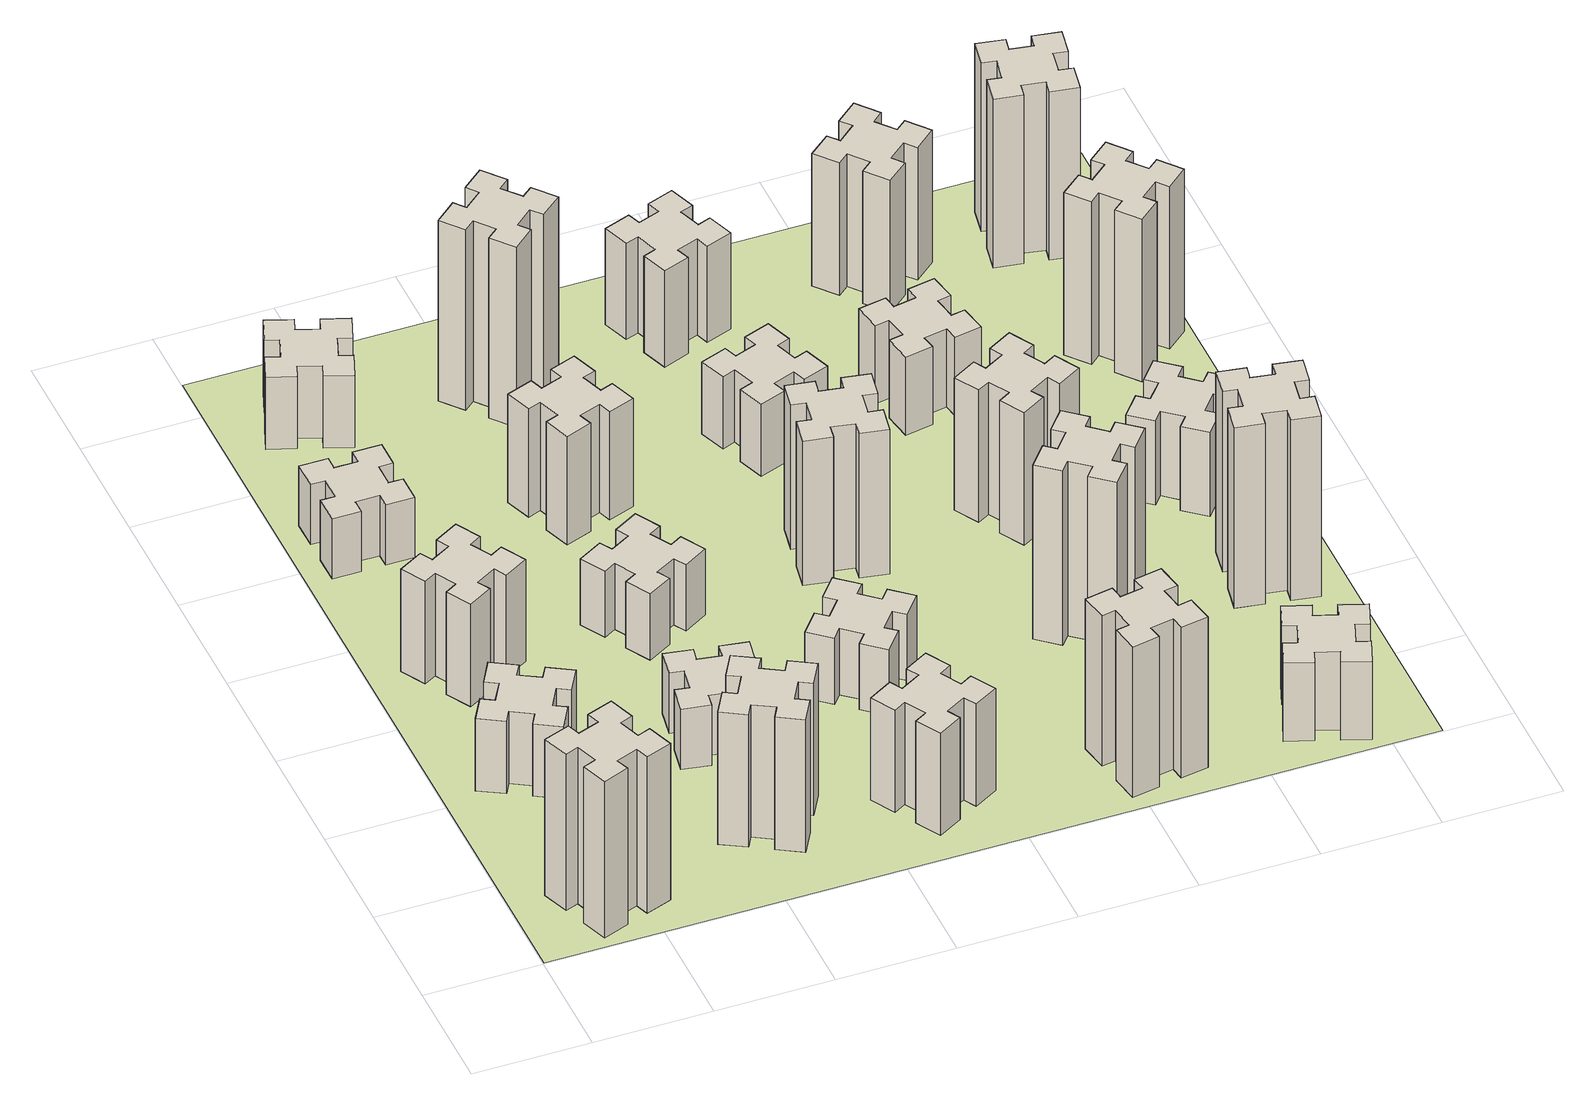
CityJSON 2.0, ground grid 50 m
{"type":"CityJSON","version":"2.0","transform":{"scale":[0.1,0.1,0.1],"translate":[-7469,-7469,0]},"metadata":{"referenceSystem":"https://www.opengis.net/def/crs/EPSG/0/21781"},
"CityObjects":{
"building1":{"type":"Building","attributes":{"class":"1000","function":"1000","usage":"1000","yearOfConstruction":2016,"roofType":"1000","measuredHeight":78,"storeysAboveGround":30,"storeysBelowGround":0},"geometry":[{"type":"Solid","lod":"1","boundaries":[[[[0,1,2,3,4,5,6,7,8,9,10,11,12,13,14,15,16,17,18,19]],[[17,16,20,21]],[[16,15,22,20]],[[15,14,23,22]],[[14,13,24,23]],[[13,12,25,24]],[[12,11,26,25]],[[11,10,27,26]],[[10,9,28,27]],[[9,8,29,28]],[[8,7,30,29]],[[7,6,31,30]],[[6,5,32,31]],[[5,4,33,32]],[[4,3,34,33]],[[3,2,35,34]],[[2,1,36,35]],[[1,0,37,36]],[[0,19,38,37]],[[19,18,39,38]],[[18,17,21,39]],[[24,25,26,27,28,29,30,31,32,33,34,35,36,37,38,39,21,20,22,23]]]]}]},
"building2":{"type":"Building","attributes":{"class":"1000","function":"1000","usage":"1000","yearOfConstruction":2016,"roofType":"1000","measuredHeight":36,"storeysAboveGround":30,"storeysBelowGround":0},"geometry":[{"type":"Solid","lod":"1","boundaries":[[[[40,41,42,43,44,45,46,47,48,49,50,51,52,53,54,55,56,57,58,59]],[[57,56,60,61]],[[56,55,62,60]],[[55,54,63,62]],[[54,53,64,63]],[[53,52,65,64]],[[52,51,66,65]],[[51,50,67,66]],[[50,49,68,67]],[[49,48,69,68]],[[48,47,70,69]],[[47,46,71,70]],[[46,45,72,71]],[[45,44,73,72]],[[44,43,74,73]],[[43,42,75,74]],[[42,41,76,75]],[[41,40,77,76]],[[40,59,78,77]],[[59,58,79,78]],[[58,57,61,79]],[[64,65,66,67,68,69,70,71,72,73,74,75,76,77,78,79,61,60,62,63]]]]}]},
"building3":{"type":"Building","attributes":{"class":"1000","function":"1000","usage":"1000","yearOfConstruction":2016,"roofType":"1000","measuredHeight":51,"storeysAboveGround":30,"storeysBelowGround":0},"geometry":[{"type":"Solid","lod":"1","boundaries":[[[[80,81,82,83,84,85,86,87,88,89,90,91,92,93,94,95,96,97,98,99]],[[97,96,100,101]],[[96,95,102,100]],[[95,94,103,102]],[[94,93,104,103]],[[93,92,105,104]],[[92,91,106,105]],[[91,90,107,106]],[[90,89,108,107]],[[89,88,109,108]],[[88,87,110,109]],[[87,86,111,110]],[[86,85,112,111]],[[85,84,113,112]],[[84,83,114,113]],[[83,82,115,114]],[[82,81,116,115]],[[81,80,117,116]],[[80,99,118,117]],[[99,98,119,118]],[[98,97,101,119]],[[104,105,106,107,108,109,110,111,112,113,114,115,116,117,118,119,101,100,102,103]]]]}]},
"building4":{"type":"Building","attributes":{"class":"1000","function":"1000","usage":"1000","yearOfConstruction":2016,"roofType":"1000","measuredHeight":30,"storeysAboveGround":30,"storeysBelowGround":0},"geometry":[{"type":"Solid","lod":"1","boundaries":[[[[120,121,122,123,124,125,126,127,128,129,130,131,132,133,134,135,136,137,138,139]],[[137,136,140,141]],[[136,135,142,140]],[[135,134,143,142]],[[134,133,144,143]],[[133,132,145,144]],[[132,131,146,145]],[[131,130,147,146]],[[130,129,148,147]],[[129,128,149,148]],[[128,127,150,149]],[[127,126,151,150]],[[126,125,152,151]],[[125,124,153,152]],[[124,123,154,153]],[[123,122,155,154]],[[122,121,156,155]],[[121,120,157,156]],[[120,139,158,157]],[[139,138,159,158]],[[138,137,141,159]],[[144,145,146,147,148,149,150,151,152,153,154,155,156,157,158,159,141,140,142,143]]]]}]},
"building5":{"type":"Building","attributes":{"class":"1000","function":"1000","usage":"1000","yearOfConstruction":2016,"roofType":"1000","measuredHeight":66,"storeysAboveGround":30,"storeysBelowGround":0},"geometry":[{"type":"Solid","lod":"1","boundaries":[[[[160,161,162,163,164,165,166,167,168,169,170,171,172,173,174,175,176,177,178,179]],[[177,176,180,181]],[[176,175,182,180]],[[175,174,183,182]],[[174,173,184,183]],[[173,172,185,184]],[[172,171,186,185]],[[171,170,187,186]],[[170,169,188,187]],[[169,168,189,188]],[[168,167,190,189]],[[167,166,191,190]],[[166,165,192,191]],[[165,164,193,192]],[[164,163,194,193]],[[163,162,195,194]],[[162,161,196,195]],[[161,160,197,196]],[[160,179,198,197]],[[179,178,199,198]],[[178,177,181,199]],[[184,185,186,187,188,189,190,191,192,193,194,195,196,197,198,199,181,180,182,183]]]]}]},
"building6":{"type":"Building","attributes":{"class":"1000","function":"1000","usage":"1000","yearOfConstruction":2016,"roofType":"1000","measuredHeight":36,"storeysAboveGround":30,"storeysBelowGround":0},"geometry":[{"type":"Solid","lod":"1","boundaries":[[[[200,201,202,203,204,205,206,207,208,209,210,211,212,213,214,215,216,217,218,219]],[[217,216,220,221]],[[216,215,222,220]],[[215,214,223,222]],[[214,213,224,223]],[[213,212,225,224]],[[212,211,226,225]],[[211,210,227,226]],[[210,209,228,227]],[[209,208,229,228]],[[208,207,230,229]],[[207,206,231,230]],[[206,205,232,231]],[[205,204,233,232]],[[204,203,234,233]],[[203,202,235,234]],[[202,201,236,235]],[[201,200,237,236]],[[200,219,238,237]],[[219,218,239,238]],[[218,217,221,239]],[[224,225,226,227,228,229,230,231,232,233,234,235,236,237,238,239,221,220,222,223]]]]}]},
"building7":{"type":"Building","attributes":{"class":"1000","function":"1000","usage":"1000","yearOfConstruction":2016,"roofType":"1000","measuredHeight":30,"storeysAboveGround":30,"storeysBelowGround":0},"geometry":[{"type":"Solid","lod":"1","boundaries":[[[[240,241,242,243,244,245,246,247,248,249,250,251,252,253,254,255,256,257,258,259]],[[257,256,260,261]],[[256,255,262,260]],[[255,254,263,262]],[[254,253,264,263]],[[253,252,265,264]],[[252,251,266,265]],[[251,250,267,266]],[[250,249,268,267]],[[249,248,269,268]],[[248,247,270,269]],[[247,246,271,270]],[[246,245,272,271]],[[245,244,273,272]],[[244,243,274,273]],[[243,242,275,274]],[[242,241,276,275]],[[241,240,277,276]],[[240,259,278,277]],[[259,258,279,278]],[[258,257,261,279]],[[264,265,266,267,268,269,270,271,272,273,274,275,276,277,278,279,261,260,262,263]]]]}]},
"building8":{"type":"Building","attributes":{"class":"1000","function":"1000","usage":"1000","yearOfConstruction":2016,"roofType":"1000","measuredHeight":33,"storeysAboveGround":30,"storeysBelowGround":0},"geometry":[{"type":"Solid","lod":"1","boundaries":[[[[280,281,282,283,284,285,286,287,288,289,290,291,292,293,294,295,296,297,298,299]],[[297,296,300,301]],[[296,295,302,300]],[[295,294,303,302]],[[294,293,304,303]],[[293,292,305,304]],[[292,291,306,305]],[[291,290,307,306]],[[290,289,308,307]],[[289,288,309,308]],[[288,287,310,309]],[[287,286,311,310]],[[286,285,312,311]],[[285,284,313,312]],[[284,283,314,313]],[[283,282,315,314]],[[282,281,316,315]],[[281,280,317,316]],[[280,299,318,317]],[[299,298,319,318]],[[298,297,301,319]],[[304,305,306,307,308,309,310,311,312,313,314,315,316,317,318,319,301,300,302,303]]]]}]},
"building9":{"type":"Building","attributes":{"class":"1000","function":"1000","usage":"1000","yearOfConstruction":2016,"roofType":"1000","measuredHeight":54,"storeysAboveGround":30,"storeysBelowGround":0},"geometry":[{"type":"Solid","lod":"1","boundaries":[[[[320,321,322,323,324,325,326,327,328,329,330,331,332,333,334,335,336,337,338,339]],[[337,336,340,341]],[[336,335,342,340]],[[335,334,343,342]],[[334,333,344,343]],[[333,332,345,344]],[[332,331,346,345]],[[331,330,347,346]],[[330,329,348,347]],[[329,328,349,348]],[[328,327,350,349]],[[327,326,351,350]],[[326,325,352,351]],[[325,324,353,352]],[[324,323,354,353]],[[323,322,355,354]],[[322,321,356,355]],[[321,320,357,356]],[[320,339,358,357]],[[339,338,359,358]],[[338,337,341,359]],[[344,345,346,347,348,349,350,351,352,353,354,355,356,357,358,359,341,340,342,343]]]]}]},
"building10":{"type":"Building","attributes":{"class":"1000","function":"1000","usage":"1000","yearOfConstruction":2016,"roofType":"1000","measuredHeight":51,"storeysAboveGround":30,"storeysBelowGround":0},"geometry":[{"type":"Solid","lod":"1","boundaries":[[[[360,361,362,363,364,365,366,367,368,369,370,371,372,373,374,375,376,377,378,379]],[[377,376,380,381]],[[376,375,382,380]],[[375,374,383,382]],[[374,373,384,383]],[[373,372,385,384]],[[372,371,386,385]],[[371,370,387,386]],[[370,369,388,387]],[[369,368,389,388]],[[368,367,390,389]],[[367,366,391,390]],[[366,365,392,391]],[[365,364,393,392]],[[364,363,394,393]],[[363,362,395,394]],[[362,361,396,395]],[[361,360,397,396]],[[360,379,398,397]],[[379,378,399,398]],[[378,377,381,399]],[[384,385,386,387,388,389,390,391,392,393,394,395,396,397,398,399,381,380,382,383]]]]}]},
"building11":{"type":"Building","attributes":{"class":"1000","function":"1000","usage":"1000","yearOfConstruction":2016,"roofType":"1000","measuredHeight":90,"storeysAboveGround":30,"storeysBelowGround":0},"geometry":[{"type":"Solid","lod":"1","boundaries":[[[[400,401,402,403,404,405,406,407,408,409,410,411,412,413,414,415,416,417,418,419]],[[417,416,420,421]],[[416,415,422,420]],[[415,414,423,422]],[[414,413,424,423]],[[413,412,425,424]],[[412,411,426,425]],[[411,410,427,426]],[[410,409,428,427]],[[409,408,429,428]],[[408,407,430,429]],[[407,406,431,430]],[[406,405,432,431]],[[405,404,433,432]],[[404,403,434,433]],[[403,402,435,434]],[[402,401,436,435]],[[401,400,437,436]],[[400,419,438,437]],[[419,418,439,438]],[[418,417,421,439]],[[424,425,426,427,428,429,430,431,432,433,434,435,436,437,438,439,421,420,422,423]]]]}]},
"building12":{"type":"Building","attributes":{"class":"1000","function":"1000","usage":"1000","yearOfConstruction":2016,"roofType":"1000","measuredHeight":33,"storeysAboveGround":30,"storeysBelowGround":0},"geometry":[{"type":"Solid","lod":"1","boundaries":[[[[440,441,442,443,444,445,446,447,448,449,450,451,452,453,454,455,456,457,458,459]],[[457,456,460,461]],[[456,455,462,460]],[[455,454,463,462]],[[454,453,464,463]],[[453,452,465,464]],[[452,451,466,465]],[[451,450,467,466]],[[450,449,468,467]],[[449,448,469,468]],[[448,447,470,469]],[[447,446,471,470]],[[446,445,472,471]],[[445,444,473,472]],[[444,443,474,473]],[[443,442,475,474]],[[442,441,476,475]],[[441,440,477,476]],[[440,459,478,477]],[[459,458,479,478]],[[458,457,461,479]],[[464,465,466,467,468,469,470,471,472,473,474,475,476,477,478,479,461,460,462,463]]]]}]},
"building13":{"type":"Building","attributes":{"class":"1000","function":"1000","usage":"1000","yearOfConstruction":2016,"roofType":"1000","measuredHeight":72,"storeysAboveGround":30,"storeysBelowGround":0},"geometry":[{"type":"Solid","lod":"1","boundaries":[[[[480,481,482,483,484,485,486,487,488,489,490,491,492,493,494,495,496,497,498,499]],[[497,496,500,501]],[[496,495,502,500]],[[495,494,503,502]],[[494,493,504,503]],[[493,492,505,504]],[[492,491,506,505]],[[491,490,507,506]],[[490,489,508,507]],[[489,488,509,508]],[[488,487,510,509]],[[487,486,511,510]],[[486,485,512,511]],[[485,484,513,512]],[[484,483,514,513]],[[483,482,515,514]],[[482,481,516,515]],[[481,480,517,516]],[[480,499,518,517]],[[499,498,519,518]],[[498,497,501,519]],[[504,505,506,507,508,509,510,511,512,513,514,515,516,517,518,519,501,500,502,503]]]]}]},
"building14":{"type":"Building","attributes":{"class":"1000","function":"1000","usage":"1000","yearOfConstruction":2016,"roofType":"1000","measuredHeight":75,"storeysAboveGround":30,"storeysBelowGround":0},"geometry":[{"type":"Solid","lod":"1","boundaries":[[[[520,521,522,523,524,525,526,527,528,529,530,531,532,533,534,535,536,537,538,539]],[[537,536,540,541]],[[536,535,542,540]],[[535,534,543,542]],[[534,533,544,543]],[[533,532,545,544]],[[532,531,546,545]],[[531,530,547,546]],[[530,529,548,547]],[[529,528,549,548]],[[528,527,550,549]],[[527,526,551,550]],[[526,525,552,551]],[[525,524,553,552]],[[524,523,554,553]],[[523,522,555,554]],[[522,521,556,555]],[[521,520,557,556]],[[520,539,558,557]],[[539,538,559,558]],[[538,537,541,559]],[[544,545,546,547,548,549,550,551,552,553,554,555,556,557,558,559,541,540,542,543]]]]}]},
"building15":{"type":"Building","attributes":{"class":"1000","function":"1000","usage":"1000","yearOfConstruction":2016,"roofType":"1000","measuredHeight":36,"storeysAboveGround":30,"storeysBelowGround":0},"geometry":[{"type":"Solid","lod":"1","boundaries":[[[[560,561,562,563,564,565,566,567,568,569,570,571,572,573,574,575,576,577,578,579]],[[577,576,580,581]],[[576,575,582,580]],[[575,574,583,582]],[[574,573,584,583]],[[573,572,585,584]],[[572,571,586,585]],[[571,570,587,586]],[[570,569,588,587]],[[569,568,589,588]],[[568,567,590,589]],[[567,566,591,590]],[[566,565,592,591]],[[565,564,593,592]],[[564,563,594,593]],[[563,562,595,594]],[[562,561,596,595]],[[561,560,597,596]],[[560,579,598,597]],[[579,578,599,598]],[[578,577,581,599]],[[584,585,586,587,588,589,590,591,592,593,594,595,596,597,598,599,581,580,582,583]]]]}]},
"building16":{"type":"Building","attributes":{"class":"1000","function":"1000","usage":"1000","yearOfConstruction":2016,"roofType":"1000","measuredHeight":48,"storeysAboveGround":30,"storeysBelowGround":0},"geometry":[{"type":"Solid","lod":"1","boundaries":[[[[600,601,602,603,604,605,606,607,608,609,610,611,612,613,614,615,616,617,618,619]],[[617,616,620,621]],[[616,615,622,620]],[[615,614,623,622]],[[614,613,624,623]],[[613,612,625,624]],[[612,611,626,625]],[[611,610,627,626]],[[610,609,628,627]],[[609,608,629,628]],[[608,607,630,629]],[[607,606,631,630]],[[606,605,632,631]],[[605,604,633,632]],[[604,603,634,633]],[[603,602,635,634]],[[602,601,636,635]],[[601,600,637,636]],[[600,619,638,637]],[[619,618,639,638]],[[618,617,621,639]],[[624,625,626,627,628,629,630,631,632,633,634,635,636,637,638,639,621,620,622,623]]]]}]},
"building17":{"type":"Building","attributes":{"class":"1000","function":"1000","usage":"1000","yearOfConstruction":2016,"roofType":"1000","measuredHeight":87,"storeysAboveGround":30,"storeysBelowGround":0},"geometry":[{"type":"Solid","lod":"1","boundaries":[[[[640,641,642,643,644,645,646,647,648,649,650,651,652,653,654,655,656,657,658,659]],[[657,656,660,661]],[[656,655,662,660]],[[655,654,663,662]],[[654,653,664,663]],[[653,652,665,664]],[[652,651,666,665]],[[651,650,667,666]],[[650,649,668,667]],[[649,648,669,668]],[[648,647,670,669]],[[647,646,671,670]],[[646,645,672,671]],[[645,644,673,672]],[[644,643,674,673]],[[643,642,675,674]],[[642,641,676,675]],[[641,640,677,676]],[[640,659,678,677]],[[659,658,679,678]],[[658,657,661,679]],[[664,665,666,667,668,669,670,671,672,673,674,675,676,677,678,679,661,660,662,663]]]]}]},
"building18":{"type":"Building","attributes":{"class":"1000","function":"1000","usage":"1000","yearOfConstruction":2016,"roofType":"1000","measuredHeight":66,"storeysAboveGround":30,"storeysBelowGround":0},"geometry":[{"type":"Solid","lod":"1","boundaries":[[[[680,681,682,683,684,685,686,687,688,689,690,691,692,693,694,695,696,697,698,699]],[[697,696,700,701]],[[696,695,702,700]],[[695,694,703,702]],[[694,693,704,703]],[[693,692,705,704]],[[692,691,706,705]],[[691,690,707,706]],[[690,689,708,707]],[[689,688,709,708]],[[688,687,710,709]],[[687,686,711,710]],[[686,685,712,711]],[[685,684,713,712]],[[684,683,714,713]],[[683,682,715,714]],[[682,681,716,715]],[[681,680,717,716]],[[680,699,718,717]],[[699,698,719,718]],[[698,697,701,719]],[[704,705,706,707,708,709,710,711,712,713,714,715,716,717,718,719,701,700,702,703]]]]}]},
"building19":{"type":"Building","attributes":{"class":"1000","function":"1000","usage":"1000","yearOfConstruction":2016,"roofType":"1000","measuredHeight":39,"storeysAboveGround":30,"storeysBelowGround":0},"geometry":[{"type":"Solid","lod":"1","boundaries":[[[[720,721,722,723,724,725,726,727,728,729,730,731,732,733,734,735,736,737,738,739]],[[737,736,740,741]],[[736,735,742,740]],[[735,734,743,742]],[[734,733,744,743]],[[733,732,745,744]],[[732,731,746,745]],[[731,730,747,746]],[[730,729,748,747]],[[729,728,749,748]],[[728,727,750,749]],[[727,726,751,750]],[[726,725,752,751]],[[725,724,753,752]],[[724,723,754,753]],[[723,722,755,754]],[[722,721,756,755]],[[721,720,757,756]],[[720,739,758,757]],[[739,738,759,758]],[[738,737,741,759]],[[744,745,746,747,748,749,750,751,752,753,754,755,756,757,758,759,741,740,742,743]]]]}]},
"building20":{"type":"Building","attributes":{"class":"1000","function":"1000","usage":"1000","yearOfConstruction":2016,"roofType":"1000","measuredHeight":39,"storeysAboveGround":30,"storeysBelowGround":0},"geometry":[{"type":"Solid","lod":"1","boundaries":[[[[760,761,762,763,764,765,766,767,768,769,770,771,772,773,774,775,776,777,778,779]],[[777,776,780,781]],[[776,775,782,780]],[[775,774,783,782]],[[774,773,784,783]],[[773,772,785,784]],[[772,771,786,785]],[[771,770,787,786]],[[770,769,788,787]],[[769,768,789,788]],[[768,767,790,789]],[[767,766,791,790]],[[766,765,792,791]],[[765,764,793,792]],[[764,763,794,793]],[[763,762,795,794]],[[762,761,796,795]],[[761,760,797,796]],[[760,779,798,797]],[[779,778,799,798]],[[778,777,781,799]],[[784,785,786,787,788,789,790,791,792,793,794,795,796,797,798,799,781,780,782,783]]]]}]},
"building21":{"type":"Building","attributes":{"class":"1000","function":"1000","usage":"1000","yearOfConstruction":2016,"roofType":"1000","measuredHeight":66,"storeysAboveGround":30,"storeysBelowGround":0},"geometry":[{"type":"Solid","lod":"1","boundaries":[[[[800,801,802,803,804,805,806,807,808,809,810,811,812,813,814,815,816,817,818,819]],[[817,816,820,821]],[[816,815,822,820]],[[815,814,823,822]],[[814,813,824,823]],[[813,812,825,824]],[[812,811,826,825]],[[811,810,827,826]],[[810,809,828,827]],[[809,808,829,828]],[[808,807,830,829]],[[807,806,831,830]],[[806,805,832,831]],[[805,804,833,832]],[[804,803,834,833]],[[803,802,835,834]],[[802,801,836,835]],[[801,800,837,836]],[[800,819,838,837]],[[819,818,839,838]],[[818,817,821,839]],[[824,825,826,827,828,829,830,831,832,833,834,835,836,837,838,839,821,820,822,823]]]]}]},
"building22":{"type":"Building","attributes":{"class":"1000","function":"1000","usage":"1000","yearOfConstruction":2016,"roofType":"1000","measuredHeight":90,"storeysAboveGround":30,"storeysBelowGround":0},"geometry":[{"type":"Solid","lod":"1","boundaries":[[[[840,841,842,843,844,845,846,847,848,849,850,851,852,853,854,855,856,857,858,859]],[[857,856,860,861]],[[856,855,862,860]],[[855,854,863,862]],[[854,853,864,863]],[[853,852,865,864]],[[852,851,866,865]],[[851,850,867,866]],[[850,849,868,867]],[[849,848,869,868]],[[848,847,870,869]],[[847,846,871,870]],[[846,845,872,871]],[[845,844,873,872]],[[844,843,874,873]],[[843,842,875,874]],[[842,841,876,875]],[[841,840,877,876]],[[840,859,878,877]],[[859,858,879,878]],[[858,857,861,879]],[[864,865,866,867,868,869,870,871,872,873,874,875,876,877,878,879,861,860,862,863]]]]}]},
"building23":{"type":"Building","attributes":{"class":"1000","function":"1000","usage":"1000","yearOfConstruction":2016,"roofType":"1000","measuredHeight":42,"storeysAboveGround":30,"storeysBelowGround":0},"geometry":[{"type":"Solid","lod":"1","boundaries":[[[[880,881,882,883,884,885,886,887,888,889,890,891,892,893,894,895,896,897,898,899]],[[897,896,900,901]],[[896,895,902,900]],[[895,894,903,902]],[[894,893,904,903]],[[893,892,905,904]],[[892,891,906,905]],[[891,890,907,906]],[[890,889,908,907]],[[889,888,909,908]],[[888,887,910,909]],[[887,886,911,910]],[[886,885,912,911]],[[885,884,913,912]],[[884,883,914,913]],[[883,882,915,914]],[[882,881,916,915]],[[881,880,917,916]],[[880,899,918,917]],[[899,898,919,918]],[[898,897,901,919]],[[904,905,906,907,908,909,910,911,912,913,914,915,916,917,918,919,901,900,902,903]]]]}]},
"building24":{"type":"Building","attributes":{"class":"1000","function":"1000","usage":"1000","yearOfConstruction":2016,"roofType":"1000","measuredHeight":81,"storeysAboveGround":30,"storeysBelowGround":0},"geometry":[{"type":"Solid","lod":"1","boundaries":[[[[920,921,922,923,924,925,926,927,928,929,930,931,932,933,934,935,936,937,938,939]],[[937,936,940,941]],[[936,935,942,940]],[[935,934,943,942]],[[934,933,944,943]],[[933,932,945,944]],[[932,931,946,945]],[[931,930,947,946]],[[930,929,948,947]],[[929,928,949,948]],[[928,927,950,949]],[[927,926,951,950]],[[926,925,952,951]],[[925,924,953,952]],[[924,923,954,953]],[[923,922,955,954]],[[922,921,956,955]],[[921,920,957,956]],[[920,939,958,957]],[[939,938,959,958]],[[938,937,941,959]],[[944,945,946,947,948,949,950,951,952,953,954,955,956,957,958,959,941,940,942,943]]]]}]},
"building25":{"type":"Building","attributes":{"class":"1000","function":"1000","usage":"1000","yearOfConstruction":2016,"roofType":"1000","measuredHeight":84,"storeysAboveGround":30,"storeysBelowGround":0},"geometry":[{"type":"Solid","lod":"1","boundaries":[[[[960,961,962,963,964,965,966,967,968,969,970,971,972,973,974,975,976,977,978,979]],[[977,976,980,981]],[[976,975,982,980]],[[975,974,983,982]],[[974,973,984,983]],[[973,972,985,984]],[[972,971,986,985]],[[971,970,987,986]],[[970,969,988,987]],[[969,968,989,988]],[[968,967,990,989]],[[967,966,991,990]],[[966,965,992,991]],[[965,964,993,992]],[[964,963,994,993]],[[963,962,995,994]],[[962,961,996,995]],[[961,960,997,996]],[[960,979,998,997]],[[979,978,999,998]],[[978,977,981,999]],[[984,985,986,987,988,989,990,991,992,993,994,995,996,997,998,999,981,980,982,983]]]]}]},
"landuse1":{"type":"LandUse","attributes":{"name":"plot1","function":"1010"},"geometry":[{"type":"MultiSurface","lod":"1","boundaries":[[[1000,1001,1002,1003]]]}]}
},
"vertices":[
[385,396,0],[291,362,0],[270,418,0],[157,377,0],[199,264,0],[255,285,0],[289,191,0],[233,170,0],[274,57,0],[387,99,0],[366,155,0],[460,189,0],[480,133,0],[593,174,0],[552,287,0],[496,266,0],[462,360,0],[518,380,0],[477,493,0],[364,452,0],[462,360,780],[518,380,780],[496,266,780],[552,287,780],[593,174,780],[480,133,780],[460,189,780],[366,155,780],[387,99,780],[274,57,780],[233,170,780],[289,191,780],[255,285,780],[199,264,780],[157,377,780],[270,418,780],[291,362,780],[385,396,780],[364,452,780],[477,493,780],
[305,1214,0],[255,1127,0],[203,1157,0],[143,1053,0],[247,993,0],[277,1045,0],[364,995,0],[334,943,0],[438,883,0],[498,987,0],[446,1017,0],[496,1104,0],[548,1074,0],[608,1178,0],[504,1238,0],[474,1186,0],[387,1236,0],[417,1288,0],[313,1348,0],[253,1244,0],[387,1236,360],[417,1288,360],[474,1186,360],[504,1238,360],[608,1178,360],[548,1074,360],[496,1104,360],[446,1017,360],[498,987,360],[438,883,360],[334,943,360],[364,995,360],[277,1045,360],[247,993,360],[143,1053,360],[203,1157,360],[255,1127,360],[305,1214,360],[253,1244,360],[313,1348,360],
[387,1635,0],[474,1685,0],[504,1633,0],[608,1693,0],[548,1797,0],[496,1767,0],[446,1854,0],[498,1884,0],[438,1988,0],[334,1928,0],[364,1876,0],[277,1826,0],[247,1878,0],[143,1818,0],[203,1714,0],[255,1744,0],[305,1657,0],[253,1627,0],[313,1523,0],[417,1583,0],[305,1657,510],[253,1627,510],[255,1744,510],[203,1714,510],[143,1818,510],[247,1878,510],[277,1826,510],[364,1876,510],[334,1928,510],[438,1988,510],[498,1884,510],[446,1854,510],[496,1767,510],[548,1797,510],[608,1693,510],[504,1633,510],[474,1685,510],[387,1635,510],[417,1583,510],[313,1523,510],
[165,2645,0],[165,2545,0],[105,2545,0],[105,2425,0],[225,2425,0],[225,2485,0],[325,2485,0],[325,2425,0],[445,2425,0],[445,2545,0],[385,2545,0],[385,2645,0],[445,2645,0],[445,2765,0],[325,2765,0],[325,2705,0],[225,2705,0],[225,2765,0],[105,2765,0],[105,2645,0],[225,2705,300],[225,2765,300],[325,2705,300],[325,2765,300],[445,2765,300],[445,2645,300],[385,2645,300],[385,2545,300],[445,2545,300],[445,2425,300],[325,2425,300],[325,2485,300],[225,2485,300],[225,2425,300],[105,2425,300],[105,2545,300],[165,2545,300],[165,2645,300],[105,2645,300],[105,2765,300],
[1186,377,0],[1236,464,0],[1288,434,0],[1348,538,0],[1244,598,0],[1214,546,0],[1127,596,0],[1157,648,0],[1053,708,0],[993,604,0],[1045,574,0],[995,487,0],[943,517,0],[883,413,0],[987,353,0],[1017,405,0],[1104,355,0],[1074,303,0],[1178,243,0],[1238,347,0],[1104,355,660],[1074,303,660],[1017,405,660],[987,353,660],[883,413,660],[943,517,660],[995,487,660],[1045,574,660],[993,604,660],[1053,708,660],[1157,648,660],[1127,596,660],[1214,546,660],[1244,598,660],[1348,538,660],[1288,434,660],[1236,464,660],[1186,377,660],[1238,347,660],[1178,243,660],
[462,3251,0],[496,3345,0],[552,3324,0],[593,3437,0],[480,3478,0],[460,3422,0],[366,3456,0],[387,3512,0],[274,3553,0],[233,3440,0],[289,3420,0],[255,3326,0],[199,3347,0],[157,3234,0],[270,3193,0],[291,3249,0],[385,3215,0],[364,3159,0],[477,3117,0],[518,3230,0],[385,3215,360],[364,3159,360],[291,3249,360],[270,3193,360],[157,3234,360],[199,3347,360],[255,3326,360],[289,3420,360],[233,3440,360],[274,3553,360],[387,3512,360],[366,3456,360],[460,3422,360],[480,3478,360],[593,3437,360],[552,3324,360],[496,3345,360],[462,3251,360],[518,3230,360],[477,3117,360],
[1016,1084,0],[998,985,0],[939,996,0],[918,877,0],[1037,857,0],[1047,916,0],[1145,898,0],[1135,839,0],[1253,818,0],[1274,937,0],[1215,947,0],[1232,1045,0],[1291,1035,0],[1312,1153,0],[1194,1174,0],[1184,1115,0],[1085,1132,0],[1096,1191,0],[977,1212,0],[957,1094,0],[1085,1132,300],[1096,1191,300],[1184,1115,300],[1194,1174,300],[1312,1153,300],[1291,1035,300],[1232,1045,300],[1215,947,300],[1274,937,300],[1253,818,300],[1135,839,300],[1145,898,300],[1047,916,300],[1037,857,300],[918,877,300],[939,996,300],[998,985,300],[1016,1084,300],[957,1094,300],[977,1212,300],
[1127,1635,0],[1214,1685,0],[1244,1633,0],[1348,1693,0],[1288,1797,0],[1236,1767,0],[1186,1854,0],[1238,1884,0],[1178,1988,0],[1074,1928,0],[1104,1876,0],[1017,1826,0],[987,1878,0],[883,1818,0],[943,1714,0],[995,1744,0],[1045,1657,0],[993,1627,0],[1053,1523,0],[1157,1583,0],[1045,1657,330],[993,1627,330],[995,1744,330],[943,1714,330],[883,1818,330],[987,1878,330],[1017,1826,330],[1104,1876,330],[1074,1928,330],[1178,1988,330],[1238,1884,330],[1186,1854,330],[1236,1767,330],[1288,1797,330],[1348,1693,330],[1244,1633,330],[1214,1685,330],[1127,1635,330],[1157,1583,330],[1053,1523,330],
[1125,2616,0],[1031,2582,0],[1010,2638,0],[897,2597,0],[939,2484,0],[995,2505,0],[1029,2411,0],[973,2390,0],[1014,2277,0],[1127,2319,0],[1106,2375,0],[1200,2409,0],[1220,2353,0],[1333,2394,0],[1292,2507,0],[1236,2486,0],[1202,2580,0],[1258,2600,0],[1217,2713,0],[1104,2672,0],[1202,2580,540],[1258,2600,540],[1236,2486,540],[1292,2507,540],[1333,2394,540],[1220,2353,540],[1200,2409,540],[1106,2375,540],[1127,2319,540],[1014,2277,540],[973,2390,540],[1029,2411,540],[995,2505,540],[939,2484,540],[897,2597,540],[1010,2638,540],[1031,2582,540],[1125,2616,540],[1104,2672,540],[1217,2713,540],
[1744,496,0],[1657,446,0],[1627,498,0],[1523,438,0],[1583,334,0],[1635,364,0],[1685,277,0],[1633,247,0],[1693,143,0],[1797,203,0],[1767,255,0],[1854,305,0],[1884,253,0],[1988,313,0],[1928,417,0],[1876,387,0],[1826,474,0],[1878,504,0],[1818,608,0],[1714,548,0],[1826,474,510],[1878,504,510],[1876,387,510],[1928,417,510],[1988,313,510],[1884,253,510],[1854,305,510],[1767,255,510],[1797,203,510],[1693,143,510],[1633,247,510],[1685,277,510],[1635,364,510],[1583,334,510],[1523,438,510],[1627,498,510],[1657,446,510],[1744,496,510],[1714,548,510],[1818,608,510],
[999,3203,0],[1063,3126,0],[1017,3088,0],[1094,2996,0],[1186,3073,0],[1148,3119,0],[1224,3183,0],[1263,3137,0],[1355,3214,0],[1278,3306,0],[1232,3268,0],[1167,3344,0],[1213,3383,0],[1136,3475,0],[1044,3398,0],[1083,3352,0],[1006,3287,0],[968,3333,0],[876,3256,0],[953,3164,0],[1006,3287,900],[968,3333,900],[1083,3352,900],[1044,3398,900],[1136,3475,900],[1213,3383,900],[1167,3344,900],[1232,3268,900],[1278,3306,900],[1355,3214,900],[1263,3137,900],[1224,3183,900],[1148,3119,900],[1186,3073,900],[1094,2996,900],[1017,3088,900],[1063,3126,900],[999,3203,900],[953,3164,900],[876,3256,900],
[1703,1224,0],[1639,1148,0],[1593,1186,0],[1516,1094,0],[1608,1017,0],[1646,1063,0],[1723,999,0],[1684,953,0],[1776,876,0],[1853,968,0],[1807,1006,0],[1872,1083,0],[1918,1044,0],[1995,1136,0],[1903,1213,0],[1864,1167,0],[1788,1232,0],[1826,1278,0],[1734,1355,0],[1657,1263,0],[1788,1232,330],[1826,1278,330],[1864,1167,330],[1903,1213,330],[1995,1136,330],[1918,1044,330],[1872,1083,330],[1807,1006,330],[1853,968,330],[1776,876,330],[1684,953,330],[1723,999,330],[1646,1063,330],[1608,1017,330],[1516,1094,330],[1593,1186,330],[1639,1148,330],[1703,1224,330],[1657,1263,330],[1734,1355,330],
[2024,1955,0],[1925,1972,0],[1936,2031,0],[1817,2052,0],[1797,1934,0],[1856,1924,0],[1838,1825,0],[1779,1836,0],[1758,1717,0],[1877,1697,0],[1887,1756,0],[1985,1738,0],[1975,1679,0],[2093,1658,0],[2114,1777,0],[2055,1787,0],[2072,1885,0],[2131,1875,0],[2152,1993,0],[2034,2014,0],[2072,1885,720],[2131,1875,720],[2055,1787,720],[2114,1777,720],[2093,1658,720],[1975,1679,720],[1985,1738,720],[1887,1756,720],[1877,1697,720],[1758,1717,720],[1779,1836,720],[1838,1825,720],[1856,1924,720],[1797,1934,720],[1817,2052,720],[1936,2031,720],[1925,1972,720],[2024,1955,720],[2034,2014,720],[2152,1993,720],
[2712,245,0],[2695,344,0],[2754,354,0],[2733,472,0],[2615,451,0],[2625,392,0],[2527,375,0],[2517,434,0],[2398,413,0],[2419,295,0],[2478,305,0],[2496,207,0],[2437,197,0],[2457,78,0],[2576,99,0],[2565,158,0],[2664,176,0],[2674,117,0],[2792,137,0],[2771,256,0],[2664,176,750],[2674,117,750],[2565,158,750],[2576,99,750],[2457,78,750],[2437,197,750],[2496,207,750],[2478,305,750],[2419,295,750],[2398,413,750],[2517,434,750],[2527,375,750],[2625,392,750],[2615,451,750],[2733,472,750],[2754,354,750],[2695,344,750],[2712,245,750],[2771,256,750],[2792,137,750],
[1835,2605,0],[1869,2511,0],[1813,2490,0],[1854,2377,0],[1967,2419,0],[1946,2475,0],[2040,2509,0],[2060,2453,0],[2173,2494,0],[2132,2607,0],[2076,2586,0],[2042,2680,0],[2098,2700,0],[2057,2813,0],[1944,2772,0],[1965,2716,0],[1871,2682,0],[1850,2738,0],[1737,2697,0],[1779,2584,0],[1871,2682,360],[1850,2738,360],[1965,2716,360],[1944,2772,360],[2057,2813,360],[2098,2700,360],[2042,2680,360],[2076,2586,360],[2132,2607,360],[2173,2494,360],[2060,2453,360],[2040,2509,360],[1946,2475,360],[1967,2419,360],[1854,2377,360],[1813,2490,360],[1869,2511,360],[1835,2605,360],[1779,2584,360],[1737,2697,360],
[1846,3215,0],[1940,3249,0],[1960,3193,0],[2073,3234,0],[2032,3347,0],[1976,3326,0],[1942,3420,0],[1998,3440,0],[1957,3553,0],[1844,3512,0],[1865,3456,0],[1771,3422,0],[1750,3478,0],[1637,3437,0],[1679,3324,0],[1735,3345,0],[1769,3251,0],[1713,3230,0],[1754,3117,0],[1867,3159,0],[1769,3251,480],[1713,3230,480],[1735,3345,480],[1679,3324,480],[1637,3437,480],[1750,3478,480],[1771,3422,480],[1865,3456,480],[1844,3512,480],[1957,3553,480],[1998,3440,480],[1942,3420,480],[1976,3326,480],[2032,3347,480],[2073,3234,480],[1960,3193,480],[1940,3249,480],[1846,3215,480],[1867,3159,480],[1754,3117,480],
[2804,1167,0],[2728,1232,0],[2766,1278,0],[2674,1355,0],[2597,1263,0],[2643,1224,0],[2579,1148,0],[2533,1186,0],[2456,1094,0],[2548,1017,0],[2586,1063,0],[2663,999,0],[2624,953,0],[2716,876,0],[2793,968,0],[2747,1006,0],[2812,1083,0],[2858,1044,0],[2935,1136,0],[2843,1213,0],[2812,1083,870],[2858,1044,870],[2747,1006,870],[2793,968,870],[2716,876,870],[2624,953,870],[2663,999,870],[2586,1063,870],[2548,1017,870],[2456,1094,870],[2533,1186,870],[2579,1148,870],[2643,1224,870],[2597,1263,870],[2674,1355,870],[2766,1278,870],[2728,1232,870],[2804,1167,870],[2843,1213,870],[2935,1136,870],
[2684,1976,0],[2597,1926,0],[2567,1978,0],[2463,1918,0],[2523,1814,0],[2575,1844,0],[2625,1757,0],[2573,1727,0],[2633,1623,0],[2737,1683,0],[2707,1735,0],[2794,1785,0],[2824,1733,0],[2928,1793,0],[2868,1897,0],[2816,1867,0],[2766,1954,0],[2818,1984,0],[2758,2088,0],[2654,2028,0],[2766,1954,660],[2818,1984,660],[2816,1867,660],[2868,1897,660],[2928,1793,660],[2824,1733,660],[2794,1785,660],[2707,1735,660],[2737,1683,660],[2633,1623,660],[2573,1727,660],[2625,1757,660],[2575,1844,660],[2523,1814,660],[2463,1918,660],[2567,1978,660],[2597,1926,660],[2684,1976,660],[2654,2028,660],[2758,2088,660],
[2712,2565,0],[2695,2664,0],[2754,2674,0],[2733,2792,0],[2615,2771,0],[2625,2712,0],[2527,2695,0],[2517,2754,0],[2398,2733,0],[2419,2615,0],[2478,2625,0],[2496,2527,0],[2437,2517,0],[2457,2398,0],[2576,2419,0],[2565,2478,0],[2664,2496,0],[2674,2437,0],[2792,2457,0],[2771,2576,0],[2664,2496,390],[2674,2437,390],[2565,2478,390],[2576,2419,390],[2457,2398,390],[2437,2517,390],[2496,2527,390],[2478,2625,390],[2419,2615,390],[2398,2733,390],[2517,2754,390],[2527,2695,390],[2625,2712,390],[2615,2771,390],[2733,2792,390],[2754,2674,390],[2695,2664,390],[2712,2565,390],[2771,2576,390],[2792,2457,390],
[3251,189,0],[3345,155,0],[3324,99,0],[3437,57,0],[3478,170,0],[3422,191,0],[3456,285,0],[3512,264,0],[3553,377,0],[3440,418,0],[3420,362,0],[3326,396,0],[3347,452,0],[3234,493,0],[3193,380,0],[3249,360,0],[3215,266,0],[3159,287,0],[3117,174,0],[3230,133,0],[3215,266,390],[3159,287,390],[3249,360,390],[3193,380,390],[3234,493,390],[3347,452,390],[3326,396,390],[3420,362,390],[3440,418,390],[3553,377,390],[3512,264,390],[3456,285,390],[3422,191,390],[3478,170,390],[3437,57,390],[3324,99,390],[3345,155,390],[3251,189,390],[3230,133,390],[3117,174,390],
[2812,3368,0],[2747,3444,0],[2793,3483,0],[2716,3575,0],[2624,3498,0],[2663,3452,0],[2586,3387,0],[2548,3433,0],[2456,3356,0],[2533,3264,0],[2579,3303,0],[2643,3226,0],[2597,3188,0],[2674,3096,0],[2766,3173,0],[2728,3219,0],[2804,3283,0],[2843,3237,0],[2935,3314,0],[2858,3406,0],[2804,3283,660],[2843,3237,660],[2728,3219,660],[2766,3173,660],[2674,3096,660],[2597,3188,660],[2643,3226,660],[2579,3303,660],[2533,3264,660],[2456,3356,660],[2548,3433,660],[2586,3387,660],[2663,3452,660],[2624,3498,660],[2716,3575,660],[2793,3483,660],[2747,3444,660],[2812,3368,660],[2858,3406,660],[2935,3314,660],
[3367,1016,0],[3465,998,0],[3455,939,0],[3573,918,0],[3594,1037,0],[3535,1047,0],[3552,1145,0],[3611,1135,0],[3632,1253,0],[3514,1274,0],[3504,1215,0],[3405,1232,0],[3416,1291,0],[3297,1312,0],[3277,1194,0],[3336,1184,0],[3318,1085,0],[3259,1096,0],[3238,977,0],[3357,957,0],[3318,1085,900],[3259,1096,900],[3336,1184,900],[3277,1194,900],[3297,1312,900],[3416,1291,900],[3405,1232,900],[3504,1215,900],[3514,1274,900],[3632,1253,900],[3611,1135,900],[3552,1145,900],[3535,1047,900],[3594,1037,900],[3573,918,900],[3455,939,900],[3465,998,900],[3367,1016,900],[3357,957,900],[3238,977,900],
[3283,1864,0],[3219,1788,0],[3173,1826,0],[3096,1734,0],[3188,1657,0],[3226,1703,0],[3303,1639,0],[3264,1593,0],[3356,1516,0],[3433,1608,0],[3387,1646,0],[3452,1723,0],[3498,1684,0],[3575,1776,0],[3483,1853,0],[3444,1807,0],[3368,1872,0],[3406,1918,0],[3314,1995,0],[3237,1903,0],[3368,1872,420],[3406,1918,420],[3444,1807,420],[3483,1853,420],[3575,1776,420],[3498,1684,420],[3452,1723,420],[3387,1646,420],[3433,1608,420],[3356,1516,420],[3264,1593,420],[3303,1639,420],[3226,1703,420],[3188,1657,420],[3096,1734,420],[3173,1826,420],[3219,1788,420],[3283,1864,420],[3237,1903,420],[3314,1995,420],
[3403,2712,0],[3326,2647,0],[3288,2693,0],[3196,2616,0],[3273,2524,0],[3319,2563,0],[3383,2486,0],[3337,2448,0],[3414,2356,0],[3506,2433,0],[3468,2479,0],[3544,2543,0],[3583,2497,0],[3675,2574,0],[3598,2666,0],[3552,2628,0],[3487,2704,0],[3533,2743,0],[3456,2835,0],[3364,2758,0],[3487,2704,810],[3533,2743,810],[3552,2628,810],[3598,2666,810],[3675,2574,810],[3583,2497,810],[3544,2543,810],[3468,2479,810],[3506,2433,810],[3414,2356,810],[3337,2448,810],[3383,2486,810],[3319,2563,810],[3273,2524,810],[3196,2616,810],[3288,2693,810],[3326,2647,810],[3403,2712,810],[3364,2758,810],[3456,2835,810],
[3404,3435,0],[3305,3452,0],[3316,3511,0],[3197,3532,0],[3177,3414,0],[3236,3404,0],[3218,3305,0],[3159,3316,0],[3138,3197,0],[3257,3177,0],[3267,3236,0],[3365,3218,0],[3355,3159,0],[3473,3138,0],[3494,3257,0],[3435,3267,0],[3452,3365,0],[3511,3355,0],[3532,3473,0],[3414,3494,0],[3452,3365,840],[3511,3355,840],[3435,3267,840],[3494,3257,840],[3473,3138,840],[3355,3159,840],[3365,3218,840],[3267,3236,840],[3257,3177,840],[3138,3197,840],[3159,3316,840],[3218,3305,840],[3236,3404,840],[3177,3414,840],[3197,3532,840],[3316,3511,840],[3305,3452,840],[3404,3435,840],[3414,3494,840],[3532,3473,840],
[5,3705,0],[3705,3705,0],[3705,5,0],[5,5,0]
]}
